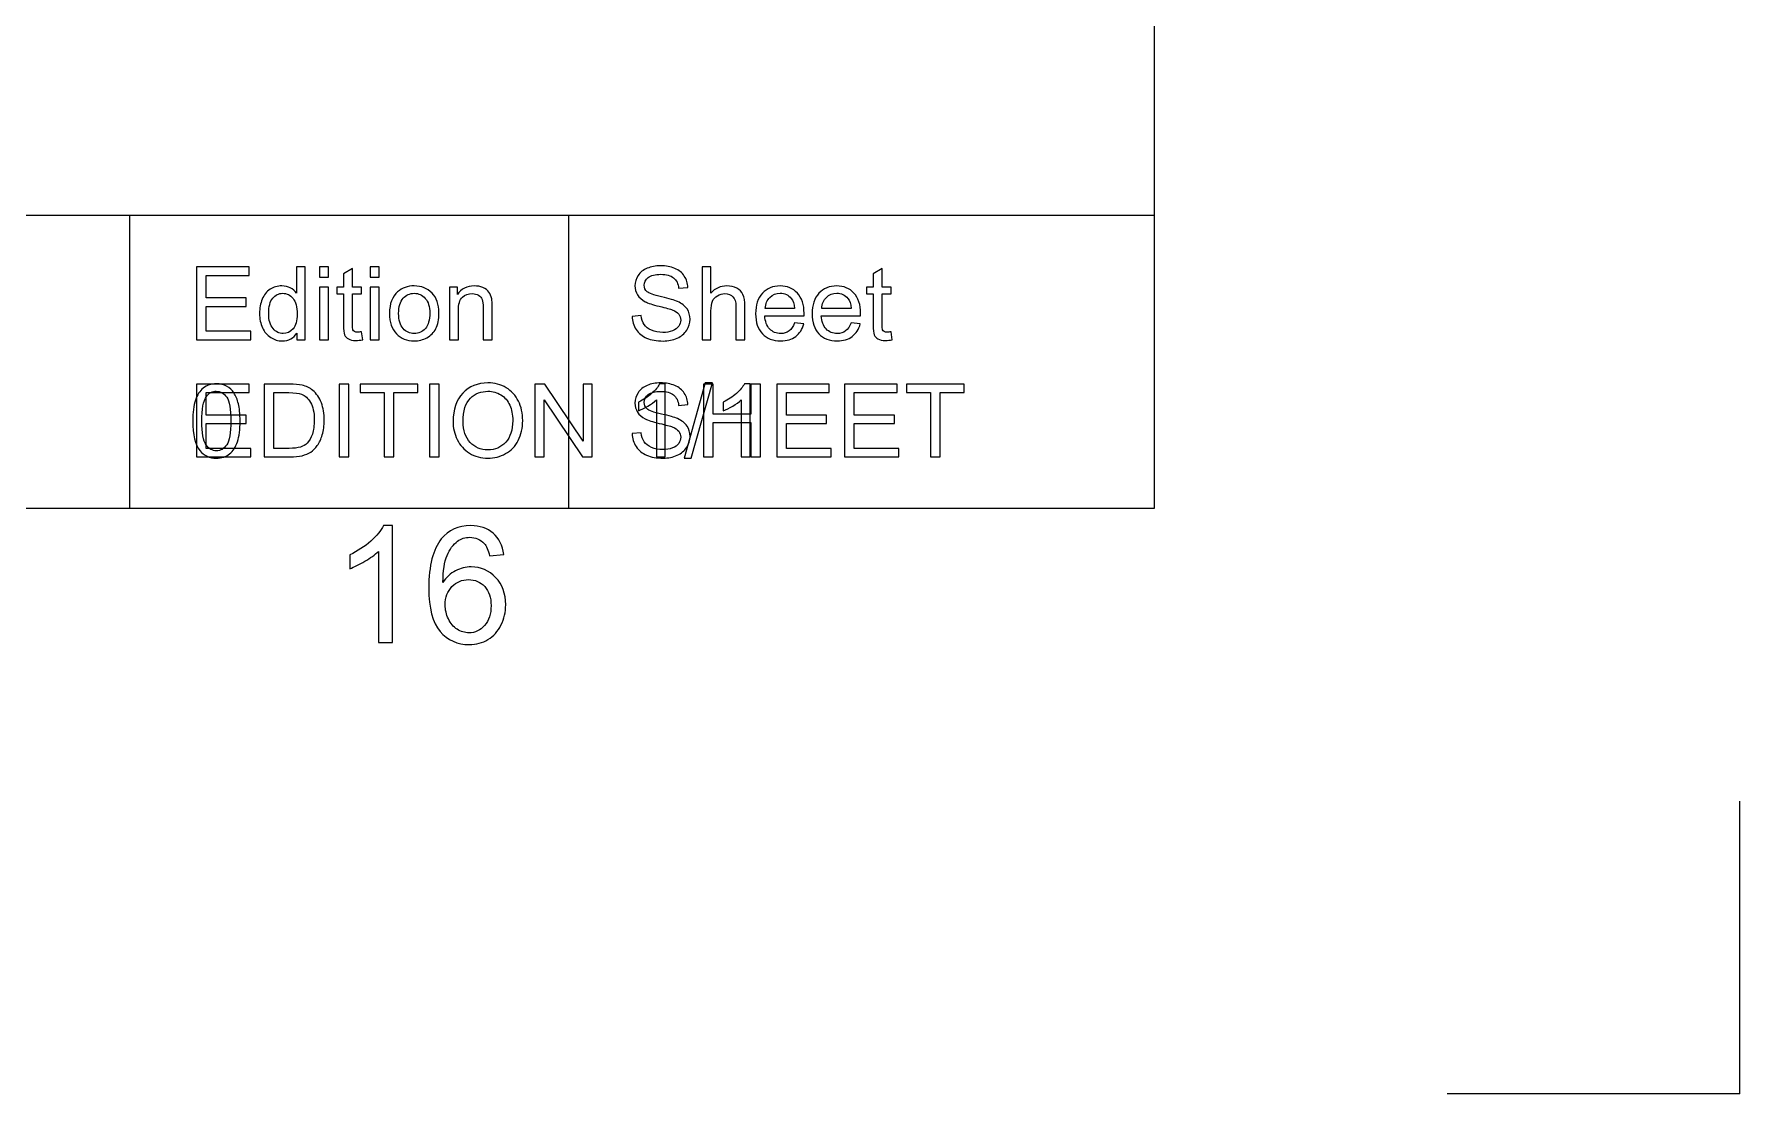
# Model space of a CAD drawing. Header units: centimetres. Extents: x -52 to 52, y -48 to 48.
# Drawn here: x 26.13 to 31.96, y -48.21 to -44.59 of the extents above; entities that cross this region are included whole.
import ezdxf

# ---------------------------------------------------------------- set-up
doc = ezdxf.new("R2010")
doc.units = ezdxf.units.CM
doc.header["$MEASUREMENT"] = 0
doc.layers.add('Title Block', color=7, linetype='Continuous')

msp = doc.modelspace()

# ---------------------------------------------------------------- linework, layer by layer
at = {"layer": 'Title Block', "lineweight": 9}
for points in [[(29.96203, -46.2054), (29.96203, -46.2054), (29.96203, 9.1946), (29.96203, 9.1946)], [(20.46203, -45.2054), (20.46203, -45.2054), (29.96203, -45.2054), (29.96203, -45.2054)], [(26.46203, -46.2054), (26.46203, -46.2054), (26.46203, -45.2054), (26.46203, -45.2054)], [(27.96203, -46.2054), (27.96203, -46.2054), (27.96203, -45.2054), (27.96203, -45.2054)], [(-50.03797, -46.2054), (-50.03797, -46.2054), (29.96203, -46.2054), (29.96203, -46.2054)], [(31.96203, -48.2054), (31.96203, -48.2054), (31.96203, -47.2054), (31.96203, -47.2054)], [(31.96203, -48.2054), (31.96203, -48.2054), (30.96203, -48.2054), (30.96203, -48.2054)]]:
    msp.add_open_spline(points, degree=3, dxfattribs=at)
at = {"layer": 'Title Block'}
for points, knots in [([(26.68946, -45.6304), (26.68946, -45.6304), (26.68946, -45.38179), (26.68946, -45.38179), (26.68946, -45.38179), (26.86897, -45.38179), (26.86897, -45.38179), (26.86897, -45.38179), (26.86897, -45.41096), (26.86897, -45.41096), (26.86897, -45.41096), (26.72245, -45.41096), (26.72245, -45.41096), (26.72245, -45.41096), (26.72245, -45.48735), (26.72245, -45.48735), (26.72245, -45.48735), (26.8596, -45.48735), (26.8596, -45.48735), (26.8596, -45.48735), (26.8596, -45.51651), (26.8596, -45.51651), (26.8596, -45.51651), (26.72245, -45.51651), (26.72245, -45.51651), (26.72245, -45.51651), (26.72245, -45.60123), (26.72245, -45.60123), (26.72245, -45.60123), (26.87488, -45.60123), (26.87488, -45.60123), (26.87488, -45.60123), (26.87488, -45.6304), (26.87488, -45.6304), (26.87488, -45.6304), (26.68946, -45.6304), (26.68946, -45.6304)], [0, 0, 0, 0, 0.0833333, 0.0833333, 0.0833333, 0.1666667, 0.1666667, 0.1666667, 0.25, 0.25, 0.25, 0.3333333, 0.3333333, 0.3333333, 0.4166667, 0.4166667, 0.4166667, 0.5, 0.5, 0.5, 0.5833333, 0.5833333, 0.5833333, 0.6666667, 0.6666667, 0.6666667, 0.75, 0.75, 0.75, 0.8333333, 0.8333333, 0.8333333, 0.9166667, 0.9166667, 0.9166667, 1, 1, 1, 1]), ([(27.03287, -45.6304), (27.03287, -45.6304), (27.03287, -45.60754), (27.03287, -45.60754), (27.02146, -45.62531), (27.00468, -45.63422), (26.98252, -45.63422), (26.96817, -45.63422), (26.95497, -45.63028), (26.94299, -45.62236), (26.93096, -45.61449), (26.92164, -45.60343), (26.91498, -45.58931), (26.90839, -45.57513), (26.90509, -45.55887), (26.90509, -45.54047), (26.90509, -45.52253), (26.9081, -45.50627), (26.91406, -45.49163), (26.92008, -45.47704), (26.92905, -45.46582), (26.94103, -45.45806), (26.95295, -45.45025), (26.96637, -45.44637), (26.98113, -45.44637), (26.99201, -45.44637), (27.00167, -45.44869), (27.01012, -45.45326), (27.01857, -45.45783), (27.02546, -45.46385), (27.03078, -45.4712), (27.03078, -45.4712), (27.03078, -45.38179), (27.03078, -45.38179), (27.03078, -45.38179), (27.06134, -45.38179), (27.06134, -45.38179), (27.06134, -45.38179), (27.06134, -45.6304), (27.06134, -45.6304), (27.06134, -45.6304), (27.03287, -45.6304), (27.03287, -45.6304)], [0, 0, 0, 0, 0.0714286, 0.0714286, 0.0714286, 0.1428571, 0.1428571, 0.1428571, 0.2142857, 0.2142857, 0.2142857, 0.2857143, 0.2857143, 0.2857143, 0.3571429, 0.3571429, 0.3571429, 0.4285714, 0.4285714, 0.4285714, 0.5, 0.5, 0.5, 0.5714286, 0.5714286, 0.5714286, 0.6428571, 0.6428571, 0.6428571, 0.7142857, 0.7142857, 0.7142857, 0.7857143, 0.7857143, 0.7857143, 0.8571429, 0.8571429, 0.8571429, 0.9285714, 0.9285714, 0.9285714, 1, 1, 1, 1]), ([(27.10966, -45.41651), (27.10966, -45.41651), (27.10966, -45.38179), (27.10966, -45.38179), (27.10966, -45.38179), (27.14021, -45.38179), (27.14021, -45.38179), (27.14021, -45.38179), (27.14021, -45.41651), (27.14021, -45.41651), (27.14021, -45.41651), (27.10966, -45.41651), (27.10966, -45.41651)], [0, 0, 0, 0, 0.25, 0.25, 0.25, 0.5, 0.5, 0.5, 0.75, 0.75, 0.75, 1, 1, 1, 1]), ([(27.25312, -45.60314), (27.25312, -45.60314), (27.25728, -45.63011), (27.25728, -45.63011), (27.24872, -45.6319), (27.24102, -45.63283), (27.23431, -45.63283), (27.22325, -45.63283), (27.21469, -45.63109), (27.20856, -45.62756), (27.20248, -45.62403), (27.1982, -45.61946), (27.19571, -45.61373), (27.19322, -45.608), (27.192, -45.59597), (27.192, -45.57762), (27.192, -45.57762), (27.192, -45.4738), (27.192, -45.4738), (27.192, -45.4738), (27.16944, -45.4738), (27.16944, -45.4738), (27.16944, -45.4738), (27.16944, -45.45019), (27.16944, -45.45019), (27.16944, -45.45019), (27.192, -45.45019), (27.192, -45.45019), (27.192, -45.45019), (27.192, -45.40563), (27.192, -45.40563), (27.192, -45.40563), (27.22256, -45.38729), (27.22256, -45.38729), (27.22256, -45.38729), (27.22256, -45.45019), (27.22256, -45.45019), (27.22256, -45.45019), (27.25312, -45.45019), (27.25312, -45.45019), (27.25312, -45.45019), (27.25312, -45.4738), (27.25312, -45.4738), (27.25312, -45.4738), (27.22256, -45.4738), (27.22256, -45.4738), (27.22256, -45.4738), (27.22256, -45.57936), (27.22256, -45.57936), (27.22256, -45.5881), (27.22308, -45.59371), (27.22418, -45.5962), (27.22522, -45.59869), (27.22696, -45.60065), (27.22939, -45.60216), (27.23182, -45.60361), (27.23529, -45.60436), (27.23981, -45.60436), (27.24316, -45.60436), (27.24762, -45.60395), (27.25312, -45.60314)], [0, 0, 0, 0, 0.05, 0.05, 0.05, 0.1, 0.1, 0.1, 0.15, 0.15, 0.15, 0.2, 0.2, 0.2, 0.25, 0.25, 0.25, 0.3, 0.3, 0.3, 0.35, 0.35, 0.35, 0.4, 0.4, 0.4, 0.45, 0.45, 0.45, 0.5, 0.5, 0.5, 0.55, 0.55, 0.55, 0.6, 0.6, 0.6, 0.65, 0.65, 0.65, 0.7, 0.7, 0.7, 0.75, 0.75, 0.75, 0.8, 0.8, 0.8, 0.85, 0.85, 0.85, 0.9, 0.9, 0.9, 0.95, 0.95, 0.95, 1, 1, 1, 1]), ([(27.28327, -45.41651), (27.28327, -45.41651), (27.28327, -45.38179), (27.28327, -45.38179), (27.28327, -45.38179), (27.31382, -45.38179), (27.31382, -45.38179), (27.31382, -45.38179), (27.31382, -45.41651), (27.31382, -45.41651), (27.31382, -45.41651), (27.28327, -45.41651), (27.28327, -45.41651)], [0, 0, 0, 0, 0.25, 0.25, 0.25, 0.5, 0.5, 0.5, 0.75, 0.75, 0.75, 1, 1, 1, 1]), ([(28.178, -45.55054), (28.178, -45.55054), (28.2089, -45.54776), (28.2089, -45.54776), (28.21035, -45.56026), (28.21377, -45.5705), (28.21915, -45.57855), (28.22453, -45.58653), (28.23286, -45.59302), (28.24415, -45.59799), (28.25543, -45.60291), (28.26816, -45.6054), (28.28228, -45.6054), (28.29484, -45.6054), (28.30589, -45.60355), (28.3155, -45.59979), (28.32511, -45.59603), (28.33223, -45.59087), (28.33691, -45.58434), (28.3416, -45.5778), (28.34397, -45.57068), (28.34397, -45.56304), (28.34397, -45.55528), (28.34172, -45.54851), (28.3372, -45.54267), (28.33269, -45.53688), (28.32522, -45.53202), (28.31481, -45.52803), (28.30815, -45.52548), (28.29339, -45.52143), (28.27054, -45.51593), (28.24768, -45.51044), (28.23171, -45.50529), (28.22256, -45.50042), (28.2107, -45.49417), (28.2019, -45.48642), (28.19612, -45.47722), (28.19027, -45.46802), (28.18738, -45.45766), (28.18738, -45.44626), (28.18738, -45.43364), (28.19096, -45.42189), (28.19808, -45.41101), (28.2052, -45.40008), (28.21556, -45.3918), (28.22927, -45.38613), (28.24293, -45.38046), (28.25815, -45.37762), (28.27488, -45.37762), (28.29328, -45.37762), (28.30954, -45.38058), (28.3236, -45.38654), (28.33767, -45.39244), (28.34849, -45.40118), (28.35607, -45.41275), (28.36365, -45.42427), (28.3677, -45.43735), (28.36828, -45.45193), (28.36828, -45.45193), (28.33668, -45.45436), (28.33668, -45.45436), (28.335, -45.43868), (28.32927, -45.42681), (28.31949, -45.41883), (28.30971, -45.41078), (28.29525, -45.40679), (28.27615, -45.40679), (28.25624, -45.40679), (28.24172, -45.41044), (28.23263, -45.41773), (28.22355, -45.42502), (28.21897, -45.43382), (28.21897, -45.44412), (28.21897, -45.45303), (28.22221, -45.46038), (28.22864, -45.46616), (28.235, -45.47189), (28.2515, -45.47785), (28.27823, -45.48387), (28.30497, -45.48995), (28.32331, -45.49522), (28.33327, -45.49973), (28.34768, -45.50638), (28.35838, -45.51478), (28.36527, -45.52502), (28.37216, -45.5352), (28.37557, -45.54695), (28.37557, -45.56026), (28.37557, -45.57351), (28.37181, -45.5859), (28.36423, -45.59759), (28.35665, -45.60928), (28.34583, -45.61836), (28.33165, -45.62484), (28.31747, -45.63133), (28.30155, -45.63457), (28.28379, -45.63457), (28.26133, -45.63457), (28.24253, -45.63127), (28.22737, -45.62473), (28.21215, -45.61819), (28.20028, -45.60835), (28.19166, -45.59516), (28.18298, -45.58202), (28.17847, -45.56715), (28.178, -45.55054)], [0, 0, 0, 0, 0.0285714, 0.0285714, 0.0285714, 0.0571429, 0.0571429, 0.0571429, 0.0857143, 0.0857143, 0.0857143, 0.1142857, 0.1142857, 0.1142857, 0.1428571, 0.1428571, 0.1428571, 0.1714286, 0.1714286, 0.1714286, 0.2, 0.2, 0.2, 0.2285714, 0.2285714, 0.2285714, 0.2571429, 0.2571429, 0.2571429, 0.2857143, 0.2857143, 0.2857143, 0.3142857, 0.3142857, 0.3142857, 0.3428571, 0.3428571, 0.3428571, 0.3714286, 0.3714286, 0.3714286, 0.4, 0.4, 0.4, 0.4285714, 0.4285714, 0.4285714, 0.4571429, 0.4571429, 0.4571429, 0.4857143, 0.4857143, 0.4857143, 0.5142857, 0.5142857, 0.5142857, 0.5428571, 0.5428571, 0.5428571, 0.5714286, 0.5714286, 0.5714286, 0.6, 0.6, 0.6, 0.6285714, 0.6285714, 0.6285714, 0.6571429, 0.6571429, 0.6571429, 0.6857143, 0.6857143, 0.6857143, 0.7142857, 0.7142857, 0.7142857, 0.7428571, 0.7428571, 0.7428571, 0.7714286, 0.7714286, 0.7714286, 0.8, 0.8, 0.8, 0.8285714, 0.8285714, 0.8285714, 0.8571429, 0.8571429, 0.8571429, 0.8857143, 0.8857143, 0.8857143, 0.9142857, 0.9142857, 0.9142857, 0.9428571, 0.9428571, 0.9428571, 0.9714286, 0.9714286, 0.9714286, 1, 1, 1, 1]), ([(28.41655, -45.6304), (28.41655, -45.6304), (28.41655, -45.38179), (28.41655, -45.38179), (28.41655, -45.38179), (28.4471, -45.38179), (28.4471, -45.38179), (28.4471, -45.38179), (28.4471, -45.47126), (28.4471, -45.47126), (28.46128, -45.45465), (28.47916, -45.44637), (28.50081, -45.44637), (28.51406, -45.44637), (28.52557, -45.44898), (28.53541, -45.45424), (28.54519, -45.45951), (28.55219, -45.46674), (28.55642, -45.476), (28.56064, -45.48526), (28.56273, -45.49875), (28.56273, -45.51634), (28.56273, -45.51634), (28.56273, -45.6304), (28.56273, -45.6304), (28.56273, -45.6304), (28.53217, -45.6304), (28.53217, -45.6304), (28.53217, -45.6304), (28.53217, -45.51645), (28.53217, -45.51645), (28.53217, -45.50123), (28.52887, -45.49012), (28.52233, -45.48318), (28.51574, -45.47623), (28.50648, -45.47276), (28.49444, -45.47276), (28.48547, -45.47276), (28.47702, -45.47508), (28.46909, -45.47976), (28.46116, -45.48445), (28.45555, -45.49082), (28.45214, -45.49886), (28.44878, -45.50685), (28.4471, -45.5179), (28.4471, -45.53202), (28.4471, -45.53202), (28.4471, -45.6304), (28.4471, -45.6304), (28.4471, -45.6304), (28.41655, -45.6304), (28.41655, -45.6304)], [0, 0, 0, 0, 0.0588235, 0.0588235, 0.0588235, 0.1176471, 0.1176471, 0.1176471, 0.1764706, 0.1764706, 0.1764706, 0.2352941, 0.2352941, 0.2352941, 0.2941176, 0.2941176, 0.2941176, 0.3529412, 0.3529412, 0.3529412, 0.4117647, 0.4117647, 0.4117647, 0.4705882, 0.4705882, 0.4705882, 0.5294118, 0.5294118, 0.5294118, 0.5882353, 0.5882353, 0.5882353, 0.6470588, 0.6470588, 0.6470588, 0.7058824, 0.7058824, 0.7058824, 0.7647059, 0.7647059, 0.7647059, 0.8235294, 0.8235294, 0.8235294, 0.8823529, 0.8823529, 0.8823529, 0.9411765, 0.9411765, 0.9411765, 1, 1, 1, 1]), ([(29.0622, -45.60314), (29.0622, -45.60314), (29.06636, -45.63011), (29.06636, -45.63011), (29.0578, -45.6319), (29.0501, -45.63283), (29.04339, -45.63283), (29.03233, -45.63283), (29.02377, -45.63109), (29.01764, -45.62756), (29.01156, -45.62403), (29.00728, -45.61946), (29.00479, -45.61373), (29.0023, -45.608), (29.00108, -45.59597), (29.00108, -45.57762), (29.00108, -45.57762), (29.00108, -45.4738), (29.00108, -45.4738), (29.00108, -45.4738), (28.97852, -45.4738), (28.97852, -45.4738), (28.97852, -45.4738), (28.97852, -45.45019), (28.97852, -45.45019), (28.97852, -45.45019), (29.00108, -45.45019), (29.00108, -45.45019), (29.00108, -45.45019), (29.00108, -45.40563), (29.00108, -45.40563), (29.00108, -45.40563), (29.03164, -45.38729), (29.03164, -45.38729), (29.03164, -45.38729), (29.03164, -45.45019), (29.03164, -45.45019), (29.03164, -45.45019), (29.0622, -45.45019), (29.0622, -45.45019), (29.0622, -45.45019), (29.0622, -45.4738), (29.0622, -45.4738), (29.0622, -45.4738), (29.03164, -45.4738), (29.03164, -45.4738), (29.03164, -45.4738), (29.03164, -45.57936), (29.03164, -45.57936), (29.03164, -45.5881), (29.03216, -45.59371), (29.03326, -45.5962), (29.0343, -45.59869), (29.03604, -45.60065), (29.03847, -45.60216), (29.0409, -45.60361), (29.04437, -45.60436), (29.04889, -45.60436), (29.05224, -45.60436), (29.0567, -45.60395), (29.0622, -45.60314)], [0, 0, 0, 0, 0.05, 0.05, 0.05, 0.1, 0.1, 0.1, 0.15, 0.15, 0.15, 0.2, 0.2, 0.2, 0.25, 0.25, 0.25, 0.3, 0.3, 0.3, 0.35, 0.35, 0.35, 0.4, 0.4, 0.4, 0.45, 0.45, 0.45, 0.5, 0.5, 0.5, 0.55, 0.55, 0.55, 0.6, 0.6, 0.6, 0.65, 0.65, 0.65, 0.7, 0.7, 0.7, 0.75, 0.75, 0.75, 0.8, 0.8, 0.8, 0.85, 0.85, 0.85, 0.9, 0.9, 0.9, 0.95, 0.95, 0.95, 1, 1, 1, 1]), ([(27.10966, -45.6304), (27.10966, -45.6304), (27.10966, -45.45019), (27.10966, -45.45019), (27.10966, -45.45019), (27.14021, -45.45019), (27.14021, -45.45019), (27.14021, -45.45019), (27.14021, -45.6304), (27.14021, -45.6304), (27.14021, -45.6304), (27.10966, -45.6304), (27.10966, -45.6304)], [0, 0, 0, 0, 0.25, 0.25, 0.25, 0.5, 0.5, 0.5, 0.75, 0.75, 0.75, 1, 1, 1, 1]), ([(27.28327, -45.6304), (27.28327, -45.6304), (27.28327, -45.45019), (27.28327, -45.45019), (27.28327, -45.45019), (27.31382, -45.45019), (27.31382, -45.45019), (27.31382, -45.45019), (27.31382, -45.6304), (27.31382, -45.6304), (27.31382, -45.6304), (27.28327, -45.6304), (27.28327, -45.6304)], [0, 0, 0, 0, 0.25, 0.25, 0.25, 0.5, 0.5, 0.5, 0.75, 0.75, 0.75, 1, 1, 1, 1]), ([(27.34895, -45.5403), (27.34895, -45.50702), (27.35821, -45.48237), (27.37678, -45.46634), (27.39224, -45.45303), (27.41116, -45.44637), (27.43344, -45.44637), (27.45815, -45.44637), (27.4784, -45.45448), (27.49414, -45.47068), (27.50983, -45.48682), (27.5177, -45.50922), (27.5177, -45.53775), (27.5177, -45.5609), (27.51422, -45.57907), (27.50728, -45.59232), (27.50034, -45.60557), (27.49021, -45.61587), (27.4769, -45.62322), (27.46365, -45.63057), (27.44912, -45.63422), (27.43344, -45.63422), (27.40821, -45.63422), (27.38784, -45.62618), (27.37227, -45.61003), (27.3567, -45.59388), (27.34895, -45.57062), (27.34895, -45.5403)], [0, 0, 0, 0, 0.1111111, 0.1111111, 0.1111111, 0.2222222, 0.2222222, 0.2222222, 0.3333333, 0.3333333, 0.3333333, 0.4444444, 0.4444444, 0.4444444, 0.5555556, 0.5555556, 0.5555556, 0.6666667, 0.6666667, 0.6666667, 0.7777778, 0.7777778, 0.7777778, 0.8888889, 0.8888889, 0.8888889, 1, 1, 1, 1]), ([(27.55352, -45.6304), (27.55352, -45.6304), (27.55352, -45.45019), (27.55352, -45.45019), (27.55352, -45.45019), (27.58095, -45.45019), (27.58095, -45.45019), (27.58095, -45.45019), (27.58095, -45.47577), (27.58095, -45.47577), (27.59414, -45.45615), (27.61324, -45.44637), (27.63818, -45.44637), (27.64906, -45.44637), (27.65901, -45.44834), (27.6681, -45.45222), (27.67718, -45.4561), (27.68401, -45.46125), (27.68853, -45.46755), (27.69304, -45.47386), (27.69622, -45.48138), (27.69802, -45.49007), (27.69912, -45.49574), (27.6997, -45.50563), (27.6997, -45.51975), (27.6997, -45.51975), (27.6997, -45.6304), (27.6997, -45.6304), (27.6997, -45.6304), (27.66914, -45.6304), (27.66914, -45.6304), (27.66914, -45.6304), (27.66914, -45.52091), (27.66914, -45.52091), (27.66914, -45.50847), (27.66798, -45.49915), (27.66561, -45.49302), (27.66324, -45.48688), (27.65901, -45.48196), (27.653, -45.47826), (27.64698, -45.47461), (27.63986, -45.47276), (27.63176, -45.47276), (27.61879, -45.47276), (27.60762, -45.47687), (27.59819, -45.48515), (27.58876, -45.49336), (27.58407, -45.50905), (27.58407, -45.53208), (27.58407, -45.53208), (27.58407, -45.6304), (27.58407, -45.6304), (27.58407, -45.6304), (27.55352, -45.6304), (27.55352, -45.6304)], [0, 0, 0, 0, 0.0555556, 0.0555556, 0.0555556, 0.1111111, 0.1111111, 0.1111111, 0.1666667, 0.1666667, 0.1666667, 0.2222222, 0.2222222, 0.2222222, 0.2777778, 0.2777778, 0.2777778, 0.3333333, 0.3333333, 0.3333333, 0.3888889, 0.3888889, 0.3888889, 0.4444444, 0.4444444, 0.4444444, 0.5, 0.5, 0.5, 0.5555556, 0.5555556, 0.5555556, 0.6111111, 0.6111111, 0.6111111, 0.6666667, 0.6666667, 0.6666667, 0.7222222, 0.7222222, 0.7222222, 0.7777778, 0.7777778, 0.7777778, 0.8333333, 0.8333333, 0.8333333, 0.8888889, 0.8888889, 0.8888889, 0.9444444, 0.9444444, 0.9444444, 1, 1, 1, 1]), ([(28.73257, -45.57207), (28.73257, -45.57207), (28.76417, -45.57623), (28.76417, -45.57623), (28.75925, -45.59458), (28.75005, -45.60887), (28.73662, -45.619), (28.7232, -45.62913), (28.70607, -45.63422), (28.68518, -45.63422), (28.6589, -45.63422), (28.63807, -45.62612), (28.62268, -45.60991), (28.60728, -45.59377), (28.59959, -45.57103), (28.59959, -45.5418), (28.59959, -45.51159), (28.60734, -45.4881), (28.62291, -45.47143), (28.63848, -45.45471), (28.65867, -45.44637), (28.6835, -45.44637), (28.70751, -45.44637), (28.72713, -45.45453), (28.74235, -45.47091), (28.75757, -45.48729), (28.76521, -45.51032), (28.76521, -45.54001), (28.76521, -45.5418), (28.76515, -45.54452), (28.76504, -45.54811), (28.76504, -45.54811), (28.63084, -45.54811), (28.63084, -45.54811), (28.63199, -45.56784), (28.63755, -45.583), (28.64762, -45.59348), (28.65763, -45.60395), (28.67019, -45.60922), (28.68518, -45.60922), (28.69635, -45.60922), (28.70589, -45.60627), (28.71376, -45.60037), (28.72169, -45.59446), (28.72794, -45.58503), (28.73257, -45.57207)], [0, 0, 0, 0, 0.0666667, 0.0666667, 0.0666667, 0.1333333, 0.1333333, 0.1333333, 0.2, 0.2, 0.2, 0.2666667, 0.2666667, 0.2666667, 0.3333333, 0.3333333, 0.3333333, 0.4, 0.4, 0.4, 0.4666667, 0.4666667, 0.4666667, 0.5333333, 0.5333333, 0.5333333, 0.6, 0.6, 0.6, 0.6666667, 0.6666667, 0.6666667, 0.7333333, 0.7333333, 0.7333333, 0.8, 0.8, 0.8, 0.8666667, 0.8666667, 0.8666667, 0.9333333, 0.9333333, 0.9333333, 1, 1, 1, 1]), ([(28.92568, -45.57207), (28.92568, -45.57207), (28.95728, -45.57623), (28.95728, -45.57623), (28.95236, -45.59458), (28.94316, -45.60887), (28.92973, -45.619), (28.91631, -45.62913), (28.89918, -45.63422), (28.87829, -45.63422), (28.85201, -45.63422), (28.83118, -45.62612), (28.81579, -45.60991), (28.80039, -45.59377), (28.7927, -45.57103), (28.7927, -45.5418), (28.7927, -45.51159), (28.80045, -45.4881), (28.81602, -45.47143), (28.83159, -45.45471), (28.85178, -45.44637), (28.87661, -45.44637), (28.90062, -45.44637), (28.92024, -45.45453), (28.93546, -45.47091), (28.95068, -45.48729), (28.95832, -45.51032), (28.95832, -45.54001), (28.95832, -45.5418), (28.95826, -45.54452), (28.95815, -45.54811), (28.95815, -45.54811), (28.82395, -45.54811), (28.82395, -45.54811), (28.8251, -45.56784), (28.83066, -45.583), (28.84073, -45.59348), (28.85074, -45.60395), (28.8633, -45.60922), (28.87829, -45.60922), (28.88946, -45.60922), (28.899, -45.60627), (28.90687, -45.60037), (28.9148, -45.59446), (28.92105, -45.58503), (28.92568, -45.57207)], [0, 0, 0, 0, 0.0666667, 0.0666667, 0.0666667, 0.1333333, 0.1333333, 0.1333333, 0.2, 0.2, 0.2, 0.2666667, 0.2666667, 0.2666667, 0.3333333, 0.3333333, 0.3333333, 0.4, 0.4, 0.4, 0.4666667, 0.4666667, 0.4666667, 0.5333333, 0.5333333, 0.5333333, 0.6, 0.6, 0.6, 0.6666667, 0.6666667, 0.6666667, 0.7333333, 0.7333333, 0.7333333, 0.8, 0.8, 0.8, 0.8666667, 0.8666667, 0.8666667, 0.9333333, 0.9333333, 0.9333333, 1, 1, 1, 1]), ([(26.93634, -45.54053), (26.93634, -45.56356), (26.9412, -45.58075), (26.95098, -45.59215), (26.9607, -45.60355), (26.97222, -45.60922), (26.98547, -45.60922), (26.99884, -45.60922), (27.01018, -45.60378), (27.01956, -45.5929), (27.02887, -45.58202), (27.03356, -45.56541), (27.03356, -45.54307), (27.03356, -45.51854), (27.02881, -45.50048), (27.01927, -45.48897), (27.00978, -45.47745), (26.99803, -45.47172), (26.98408, -45.47172), (26.97048, -45.47172), (26.95914, -45.47722), (26.95, -45.48827), (26.94091, -45.49932), (26.93634, -45.51674), (26.93634, -45.54053)], [0, 0, 0, 0, 0.125, 0.125, 0.125, 0.25, 0.25, 0.25, 0.375, 0.375, 0.375, 0.5, 0.5, 0.5, 0.625, 0.625, 0.625, 0.75, 0.75, 0.75, 0.875, 0.875, 0.875, 1, 1, 1, 1]), ([(27.3802, -45.54035), (27.3802, -45.56339), (27.38523, -45.58063), (27.3953, -45.59203), (27.40543, -45.60349), (27.4181, -45.60922), (27.43344, -45.60922), (27.4486, -45.60922), (27.46122, -45.60349), (27.47134, -45.59197), (27.48141, -45.58046), (27.48645, -45.56292), (27.48645, -45.53937), (27.48645, -45.51715), (27.48135, -45.50031), (27.47123, -45.48891), (27.4611, -45.47745), (27.44848, -45.47172), (27.43344, -45.47172), (27.4181, -45.47172), (27.40543, -45.47739), (27.3953, -45.48879), (27.38523, -45.50019), (27.3802, -45.51738), (27.3802, -45.54035)], [0, 0, 0, 0, 0.125, 0.125, 0.125, 0.25, 0.25, 0.25, 0.375, 0.375, 0.375, 0.5, 0.5, 0.5, 0.625, 0.625, 0.625, 0.75, 0.75, 0.75, 0.875, 0.875, 0.875, 1, 1, 1, 1]), ([(28.63257, -45.52311), (28.63257, -45.52311), (28.73292, -45.52311), (28.73292, -45.52311), (28.73159, -45.50795), (28.72771, -45.4966), (28.7214, -45.48902), (28.71174, -45.47728), (28.69912, -45.47137), (28.68367, -45.47137), (28.66967, -45.47137), (28.65792, -45.47606), (28.64837, -45.48544), (28.63888, -45.49481), (28.63361, -45.50737), (28.63257, -45.52311)], [0, 0, 0, 0, 0.2, 0.2, 0.2, 0.4, 0.4, 0.4, 0.6, 0.6, 0.6, 0.8, 0.8, 0.8, 1, 1, 1, 1]), ([(28.82568, -45.52311), (28.82568, -45.52311), (28.92603, -45.52311), (28.92603, -45.52311), (28.9247, -45.50795), (28.92082, -45.4966), (28.91451, -45.48902), (28.90485, -45.47728), (28.89223, -45.47137), (28.87678, -45.47137), (28.86278, -45.47137), (28.85103, -45.47606), (28.84148, -45.48544), (28.83199, -45.49481), (28.82672, -45.50737), (28.82568, -45.52311)], [0, 0, 0, 0, 0.2, 0.2, 0.2, 0.4, 0.4, 0.4, 0.6, 0.6, 0.6, 0.8, 0.8, 0.8, 1, 1, 1, 1]), ([(26.67661, -45.90772), (26.67661, -45.87838), (26.67962, -45.85465), (26.68564, -45.83671), (26.69172, -45.81871), (26.70069, -45.80488), (26.71261, -45.79522), (26.72447, -45.78555), (26.73946, -45.78075), (26.75752, -45.78075), (26.77083, -45.78075), (26.78252, -45.78341), (26.79264, -45.78879), (26.80271, -45.79417), (26.81105, -45.80193), (26.81753, -45.81206), (26.82401, -45.82213), (26.8291, -45.83445), (26.8328, -45.84898), (26.83657, -45.8635), (26.83842, -45.88312), (26.83842, -45.90772), (26.83842, -45.93688), (26.83541, -45.96049), (26.82945, -45.97843), (26.82349, -45.99643), (26.81452, -46.01026), (26.8026, -46.01998), (26.79073, -46.02971), (26.77569, -46.03457), (26.75752, -46.03457), (26.73362, -46.03457), (26.71481, -46.02606), (26.70115, -46.00899), (26.68477, -45.98815), (26.67661, -45.95442), (26.67661, -45.90772)], [0, 0, 0, 0, 0.0833333, 0.0833333, 0.0833333, 0.1666667, 0.1666667, 0.1666667, 0.25, 0.25, 0.25, 0.3333333, 0.3333333, 0.3333333, 0.4166667, 0.4166667, 0.4166667, 0.5, 0.5, 0.5, 0.5833333, 0.5833333, 0.5833333, 0.6666667, 0.6666667, 0.6666667, 0.75, 0.75, 0.75, 0.8333333, 0.8333333, 0.8333333, 0.9166667, 0.9166667, 0.9166667, 1, 1, 1, 1]), ([(26.68946, -46.0304), (26.68946, -46.0304), (26.68946, -45.78179), (26.68946, -45.78179), (26.68946, -45.78179), (26.86897, -45.78179), (26.86897, -45.78179), (26.86897, -45.78179), (26.86897, -45.81096), (26.86897, -45.81096), (26.86897, -45.81096), (26.72245, -45.81096), (26.72245, -45.81096), (26.72245, -45.81096), (26.72245, -45.88735), (26.72245, -45.88735), (26.72245, -45.88735), (26.8596, -45.88735), (26.8596, -45.88735), (26.8596, -45.88735), (26.8596, -45.91651), (26.8596, -45.91651), (26.8596, -45.91651), (26.72245, -45.91651), (26.72245, -45.91651), (26.72245, -45.91651), (26.72245, -46.00123), (26.72245, -46.00123), (26.72245, -46.00123), (26.87488, -46.00123), (26.87488, -46.00123), (26.87488, -46.00123), (26.87488, -46.0304), (26.87488, -46.0304), (26.87488, -46.0304), (26.68946, -46.0304), (26.68946, -46.0304)], [0, 0, 0, 0, 0.0833333, 0.0833333, 0.0833333, 0.1666667, 0.1666667, 0.1666667, 0.25, 0.25, 0.25, 0.3333333, 0.3333333, 0.3333333, 0.4166667, 0.4166667, 0.4166667, 0.5, 0.5, 0.5, 0.5833333, 0.5833333, 0.5833333, 0.6666667, 0.6666667, 0.6666667, 0.75, 0.75, 0.75, 0.8333333, 0.8333333, 0.8333333, 0.9166667, 0.9166667, 0.9166667, 1, 1, 1, 1]), ([(26.92037, -46.0304), (26.92037, -46.0304), (26.92037, -45.78179), (26.92037, -45.78179), (26.92037, -45.78179), (27.00601, -45.78179), (27.00601, -45.78179), (27.02534, -45.78179), (27.0401, -45.78295), (27.05028, -45.78532), (27.06452, -45.78862), (27.07667, -45.79458), (27.08674, -45.80314), (27.09988, -45.81426), (27.10966, -45.82838), (27.11614, -45.84562), (27.12268, -45.86287), (27.12592, -45.8826), (27.12592, -45.90476), (27.12592, -45.92363), (27.12372, -45.94035), (27.11932, -45.95494), (27.11492, -45.96952), (27.10925, -45.98162), (27.10237, -45.99116), (27.09542, -46.00071), (27.0879, -46.00824), (27.07968, -46.01368), (27.07152, -46.01917), (27.06163, -46.02334), (27.05005, -46.02618), (27.03842, -46.02901), (27.02511, -46.0304), (27.01006, -46.0304), (27.01006, -46.0304), (26.92037, -46.0304), (26.92037, -46.0304)], [0, 0, 0, 0, 0.0833333, 0.0833333, 0.0833333, 0.1666667, 0.1666667, 0.1666667, 0.25, 0.25, 0.25, 0.3333333, 0.3333333, 0.3333333, 0.4166667, 0.4166667, 0.4166667, 0.5, 0.5, 0.5, 0.5833333, 0.5833333, 0.5833333, 0.6666667, 0.6666667, 0.6666667, 0.75, 0.75, 0.75, 0.8333333, 0.8333333, 0.8333333, 0.9166667, 0.9166667, 0.9166667, 1, 1, 1, 1]), ([(27.17667, -46.0304), (27.17667, -46.0304), (27.17667, -45.78179), (27.17667, -45.78179), (27.17667, -45.78179), (27.20966, -45.78179), (27.20966, -45.78179), (27.20966, -45.78179), (27.20966, -46.0304), (27.20966, -46.0304), (27.20966, -46.0304), (27.17667, -46.0304), (27.17667, -46.0304)], [0, 0, 0, 0, 0.25, 0.25, 0.25, 0.5, 0.5, 0.5, 0.75, 0.75, 0.75, 1, 1, 1, 1]), ([(27.33078, -46.0304), (27.33078, -46.0304), (27.33078, -45.81096), (27.33078, -45.81096), (27.33078, -45.81096), (27.24884, -45.81096), (27.24884, -45.81096), (27.24884, -45.81096), (27.24884, -45.78179), (27.24884, -45.78179), (27.24884, -45.78179), (27.44571, -45.78179), (27.44571, -45.78179), (27.44571, -45.78179), (27.44571, -45.81096), (27.44571, -45.81096), (27.44571, -45.81096), (27.36377, -45.81096), (27.36377, -45.81096), (27.36377, -45.81096), (27.36377, -46.0304), (27.36377, -46.0304), (27.36377, -46.0304), (27.33078, -46.0304), (27.33078, -46.0304)], [0, 0, 0, 0, 0.125, 0.125, 0.125, 0.25, 0.25, 0.25, 0.375, 0.375, 0.375, 0.5, 0.5, 0.5, 0.625, 0.625, 0.625, 0.75, 0.75, 0.75, 0.875, 0.875, 0.875, 1, 1, 1, 1]), ([(27.48523, -46.0304), (27.48523, -46.0304), (27.48523, -45.78179), (27.48523, -45.78179), (27.48523, -45.78179), (27.51822, -45.78179), (27.51822, -45.78179), (27.51822, -45.78179), (27.51822, -46.0304), (27.51822, -46.0304), (27.51822, -46.0304), (27.48523, -46.0304), (27.48523, -46.0304)], [0, 0, 0, 0, 0.25, 0.25, 0.25, 0.5, 0.5, 0.5, 0.75, 0.75, 0.75, 1, 1, 1, 1]), ([(27.56608, -45.90939), (27.56608, -45.86819), (27.57719, -45.8359), (27.59935, -45.81258), (27.62152, -45.78926), (27.6501, -45.77762), (27.68517, -45.77762), (27.70815, -45.77762), (27.72881, -45.78312), (27.74727, -45.79406), (27.76567, -45.805), (27.77973, -45.82027), (27.7894, -45.83989), (27.79906, -45.85945), (27.80392, -45.88167), (27.80392, -45.9065), (27.80392, -45.93167), (27.79883, -45.95424), (27.78864, -45.97409), (27.77846, -45.994), (27.76405, -46.00905), (27.74542, -46.01923), (27.72672, -46.02947), (27.70658, -46.03457), (27.685, -46.03457), (27.66156, -46.03457), (27.64067, -46.0289), (27.62221, -46.01761), (27.60381, -46.00633), (27.5898, -45.99093), (27.58031, -45.97137), (27.57082, -45.95187), (27.56608, -45.93121), (27.56608, -45.90939)], [0, 0, 0, 0, 0.0909091, 0.0909091, 0.0909091, 0.1818182, 0.1818182, 0.1818182, 0.2727273, 0.2727273, 0.2727273, 0.3636364, 0.3636364, 0.3636364, 0.4545455, 0.4545455, 0.4545455, 0.5454545, 0.5454545, 0.5454545, 0.6363636, 0.6363636, 0.6363636, 0.7272727, 0.7272727, 0.7272727, 0.8181818, 0.8181818, 0.8181818, 0.9090909, 0.9090909, 0.9090909, 1, 1, 1, 1]), ([(27.84588, -46.0304), (27.84588, -46.0304), (27.84588, -45.78179), (27.84588, -45.78179), (27.84588, -45.78179), (27.87967, -45.78179), (27.87967, -45.78179), (27.87967, -45.78179), (28.01011, -45.97693), (28.01011, -45.97693), (28.01011, -45.97693), (28.01011, -45.78179), (28.01011, -45.78179), (28.01011, -45.78179), (28.04171, -45.78179), (28.04171, -45.78179), (28.04171, -45.78179), (28.04171, -46.0304), (28.04171, -46.0304), (28.04171, -46.0304), (28.00791, -46.0304), (28.00791, -46.0304), (28.00791, -46.0304), (27.87748, -45.83526), (27.87748, -45.83526), (27.87748, -45.83526), (27.87748, -46.0304), (27.87748, -46.0304), (27.87748, -46.0304), (27.84588, -46.0304), (27.84588, -46.0304)], [0, 0, 0, 0, 0.1, 0.1, 0.1, 0.2, 0.2, 0.2, 0.3, 0.3, 0.3, 0.4, 0.4, 0.4, 0.5, 0.5, 0.5, 0.6, 0.6, 0.6, 0.7, 0.7, 0.7, 0.8, 0.8, 0.8, 0.9, 0.9, 0.9, 1, 1, 1, 1]), ([(28.178, -45.95054), (28.178, -45.95054), (28.2089, -45.94776), (28.2089, -45.94776), (28.21035, -45.96026), (28.21377, -45.9705), (28.21915, -45.97855), (28.22453, -45.98653), (28.23286, -45.99302), (28.24415, -45.99799), (28.25543, -46.00291), (28.26816, -46.0054), (28.28228, -46.0054), (28.29484, -46.0054), (28.30589, -46.00355), (28.3155, -45.99979), (28.32511, -45.99603), (28.33223, -45.99087), (28.33691, -45.98434), (28.3416, -45.9778), (28.34397, -45.97068), (28.34397, -45.96304), (28.34397, -45.95528), (28.34172, -45.94851), (28.3372, -45.94267), (28.33269, -45.93688), (28.32522, -45.93202), (28.31481, -45.92803), (28.30815, -45.92548), (28.29339, -45.92143), (28.27054, -45.91593), (28.24768, -45.91044), (28.23171, -45.90529), (28.22256, -45.90042), (28.2107, -45.89417), (28.2019, -45.88642), (28.19612, -45.87722), (28.19027, -45.86802), (28.18738, -45.85766), (28.18738, -45.84626), (28.18738, -45.83364), (28.19096, -45.82189), (28.19808, -45.81101), (28.2052, -45.80008), (28.21556, -45.7918), (28.22927, -45.78613), (28.24293, -45.78046), (28.25815, -45.77762), (28.27488, -45.77762), (28.29328, -45.77762), (28.30954, -45.78058), (28.3236, -45.78654), (28.33767, -45.79244), (28.34849, -45.80118), (28.35607, -45.81275), (28.36365, -45.82427), (28.3677, -45.83735), (28.36828, -45.85193), (28.36828, -45.85193), (28.33668, -45.85436), (28.33668, -45.85436), (28.335, -45.83868), (28.32927, -45.82681), (28.31949, -45.81883), (28.30971, -45.81078), (28.29525, -45.80679), (28.27615, -45.80679), (28.25624, -45.80679), (28.24172, -45.81044), (28.23263, -45.81773), (28.22355, -45.82502), (28.21897, -45.83382), (28.21897, -45.84412), (28.21897, -45.85303), (28.22221, -45.86038), (28.22864, -45.86616), (28.235, -45.87189), (28.2515, -45.87785), (28.27823, -45.88387), (28.30497, -45.88995), (28.32331, -45.89522), (28.33327, -45.89973), (28.34768, -45.90638), (28.35838, -45.91478), (28.36527, -45.92502), (28.37216, -45.9352), (28.37557, -45.94695), (28.37557, -45.96026), (28.37557, -45.97351), (28.37181, -45.9859), (28.36423, -45.99759), (28.35665, -46.00928), (28.34583, -46.01836), (28.33165, -46.02484), (28.31747, -46.03133), (28.30155, -46.03457), (28.28379, -46.03457), (28.26133, -46.03457), (28.24253, -46.03127), (28.22737, -46.02473), (28.21215, -46.01819), (28.20028, -46.00835), (28.19166, -45.99516), (28.18298, -45.98202), (28.17847, -45.96715), (28.178, -45.95054)], [0, 0, 0, 0, 0.0285714, 0.0285714, 0.0285714, 0.0571429, 0.0571429, 0.0571429, 0.0857143, 0.0857143, 0.0857143, 0.1142857, 0.1142857, 0.1142857, 0.1428571, 0.1428571, 0.1428571, 0.1714286, 0.1714286, 0.1714286, 0.2, 0.2, 0.2, 0.2285714, 0.2285714, 0.2285714, 0.2571429, 0.2571429, 0.2571429, 0.2857143, 0.2857143, 0.2857143, 0.3142857, 0.3142857, 0.3142857, 0.3428571, 0.3428571, 0.3428571, 0.3714286, 0.3714286, 0.3714286, 0.4, 0.4, 0.4, 0.4285714, 0.4285714, 0.4285714, 0.4571429, 0.4571429, 0.4571429, 0.4857143, 0.4857143, 0.4857143, 0.5142857, 0.5142857, 0.5142857, 0.5428571, 0.5428571, 0.5428571, 0.5714286, 0.5714286, 0.5714286, 0.6, 0.6, 0.6, 0.6285714, 0.6285714, 0.6285714, 0.6571429, 0.6571429, 0.6571429, 0.6857143, 0.6857143, 0.6857143, 0.7142857, 0.7142857, 0.7142857, 0.7428571, 0.7428571, 0.7428571, 0.7714286, 0.7714286, 0.7714286, 0.8, 0.8, 0.8, 0.8285714, 0.8285714, 0.8285714, 0.8571429, 0.8571429, 0.8571429, 0.8857143, 0.8857143, 0.8857143, 0.9142857, 0.9142857, 0.9142857, 0.9428571, 0.9428571, 0.9428571, 0.9714286, 0.9714286, 0.9714286, 1, 1, 1, 1]), ([(28.2912, -46.0304), (28.2912, -46.0304), (28.26064, -46.0304), (28.26064, -46.0304), (28.26064, -46.0304), (28.26064, -45.83584), (28.26064, -45.83584), (28.25329, -45.8429), (28.24363, -45.8499), (28.23171, -45.85691), (28.21978, -45.86391), (28.20902, -45.86917), (28.19953, -45.87265), (28.19953, -45.87265), (28.19953, -45.84313), (28.19953, -45.84313), (28.2166, -45.83515), (28.23153, -45.82542), (28.24432, -45.81397), (28.25711, -45.80257), (28.2662, -45.79151), (28.27152, -45.78075), (28.27152, -45.78075), (28.2912, -45.78075), (28.2912, -45.78075), (28.2912, -45.78075), (28.2912, -46.0304), (28.2912, -46.0304)], [0, 0, 0, 0, 0.1111111, 0.1111111, 0.1111111, 0.2222222, 0.2222222, 0.2222222, 0.3333333, 0.3333333, 0.3333333, 0.4444444, 0.4444444, 0.4444444, 0.5555556, 0.5555556, 0.5555556, 0.6666667, 0.6666667, 0.6666667, 0.7777778, 0.7777778, 0.7777778, 0.8888889, 0.8888889, 0.8888889, 1, 1, 1, 1]), ([(28.35514, -46.03457), (28.35514, -46.03457), (28.42736, -45.77762), (28.42736, -45.77762), (28.42736, -45.77762), (28.45196, -45.77762), (28.45196, -45.77762), (28.45196, -45.77762), (28.37973, -46.03457), (28.37973, -46.03457), (28.37973, -46.03457), (28.35514, -46.03457), (28.35514, -46.03457)], [0, 0, 0, 0, 0.25, 0.25, 0.25, 0.5, 0.5, 0.5, 0.75, 0.75, 0.75, 1, 1, 1, 1]), ([(28.42175, -46.0304), (28.42175, -46.0304), (28.42175, -45.78179), (28.42175, -45.78179), (28.42175, -45.78179), (28.45474, -45.78179), (28.45474, -45.78179), (28.45474, -45.78179), (28.45474, -45.88422), (28.45474, -45.88422), (28.45474, -45.88422), (28.58321, -45.88422), (28.58321, -45.88422), (28.58321, -45.88422), (28.58321, -45.78179), (28.58321, -45.78179), (28.58321, -45.78179), (28.6162, -45.78179), (28.6162, -45.78179), (28.6162, -45.78179), (28.6162, -46.0304), (28.6162, -46.0304), (28.6162, -46.0304), (28.58321, -46.0304), (28.58321, -46.0304), (28.58321, -46.0304), (28.58321, -45.91339), (28.58321, -45.91339), (28.58321, -45.91339), (28.45474, -45.91339), (28.45474, -45.91339), (28.45474, -45.91339), (28.45474, -46.0304), (28.45474, -46.0304), (28.45474, -46.0304), (28.42175, -46.0304), (28.42175, -46.0304)], [0, 0, 0, 0, 0.0833333, 0.0833333, 0.0833333, 0.1666667, 0.1666667, 0.1666667, 0.25, 0.25, 0.25, 0.3333333, 0.3333333, 0.3333333, 0.4166667, 0.4166667, 0.4166667, 0.5, 0.5, 0.5, 0.5833333, 0.5833333, 0.5833333, 0.6666667, 0.6666667, 0.6666667, 0.75, 0.75, 0.75, 0.8333333, 0.8333333, 0.8333333, 0.9166667, 0.9166667, 0.9166667, 1, 1, 1, 1]), ([(28.58078, -46.0304), (28.58078, -46.0304), (28.55022, -46.0304), (28.55022, -46.0304), (28.55022, -46.0304), (28.55022, -45.83584), (28.55022, -45.83584), (28.54287, -45.8429), (28.53321, -45.8499), (28.52129, -45.85691), (28.50936, -45.86391), (28.4986, -45.86917), (28.48911, -45.87265), (28.48911, -45.87265), (28.48911, -45.84313), (28.48911, -45.84313), (28.50618, -45.83515), (28.52111, -45.82542), (28.5339, -45.81397), (28.54669, -45.80257), (28.55578, -45.79151), (28.5611, -45.78075), (28.5611, -45.78075), (28.58078, -45.78075), (28.58078, -45.78075), (28.58078, -45.78075), (28.58078, -46.0304), (28.58078, -46.0304)], [0, 0, 0, 0, 0.1111111, 0.1111111, 0.1111111, 0.2222222, 0.2222222, 0.2222222, 0.3333333, 0.3333333, 0.3333333, 0.4444444, 0.4444444, 0.4444444, 0.5555556, 0.5555556, 0.5555556, 0.6666667, 0.6666667, 0.6666667, 0.7777778, 0.7777778, 0.7777778, 0.8888889, 0.8888889, 0.8888889, 1, 1, 1, 1]), ([(28.67181, -46.0304), (28.67181, -46.0304), (28.67181, -45.78179), (28.67181, -45.78179), (28.67181, -45.78179), (28.85132, -45.78179), (28.85132, -45.78179), (28.85132, -45.78179), (28.85132, -45.81096), (28.85132, -45.81096), (28.85132, -45.81096), (28.7048, -45.81096), (28.7048, -45.81096), (28.7048, -45.81096), (28.7048, -45.88735), (28.7048, -45.88735), (28.7048, -45.88735), (28.84195, -45.88735), (28.84195, -45.88735), (28.84195, -45.88735), (28.84195, -45.91651), (28.84195, -45.91651), (28.84195, -45.91651), (28.7048, -45.91651), (28.7048, -45.91651), (28.7048, -45.91651), (28.7048, -46.00123), (28.7048, -46.00123), (28.7048, -46.00123), (28.85723, -46.00123), (28.85723, -46.00123), (28.85723, -46.00123), (28.85723, -46.0304), (28.85723, -46.0304), (28.85723, -46.0304), (28.67181, -46.0304), (28.67181, -46.0304)], [0, 0, 0, 0, 0.0833333, 0.0833333, 0.0833333, 0.1666667, 0.1666667, 0.1666667, 0.25, 0.25, 0.25, 0.3333333, 0.3333333, 0.3333333, 0.4166667, 0.4166667, 0.4166667, 0.5, 0.5, 0.5, 0.5833333, 0.5833333, 0.5833333, 0.6666667, 0.6666667, 0.6666667, 0.75, 0.75, 0.75, 0.8333333, 0.8333333, 0.8333333, 0.9166667, 0.9166667, 0.9166667, 1, 1, 1, 1]), ([(28.90341, -46.0304), (28.90341, -46.0304), (28.90341, -45.78179), (28.90341, -45.78179), (28.90341, -45.78179), (29.08292, -45.78179), (29.08292, -45.78179), (29.08292, -45.78179), (29.08292, -45.81096), (29.08292, -45.81096), (29.08292, -45.81096), (28.9364, -45.81096), (28.9364, -45.81096), (28.9364, -45.81096), (28.9364, -45.88735), (28.9364, -45.88735), (28.9364, -45.88735), (29.07355, -45.88735), (29.07355, -45.88735), (29.07355, -45.88735), (29.07355, -45.91651), (29.07355, -45.91651), (29.07355, -45.91651), (28.9364, -45.91651), (28.9364, -45.91651), (28.9364, -45.91651), (28.9364, -46.00123), (28.9364, -46.00123), (28.9364, -46.00123), (29.08883, -46.00123), (29.08883, -46.00123), (29.08883, -46.00123), (29.08883, -46.0304), (29.08883, -46.0304), (29.08883, -46.0304), (28.90341, -46.0304), (28.90341, -46.0304)], [0, 0, 0, 0, 0.0833333, 0.0833333, 0.0833333, 0.1666667, 0.1666667, 0.1666667, 0.25, 0.25, 0.25, 0.3333333, 0.3333333, 0.3333333, 0.4166667, 0.4166667, 0.4166667, 0.5, 0.5, 0.5, 0.5833333, 0.5833333, 0.5833333, 0.6666667, 0.6666667, 0.6666667, 0.75, 0.75, 0.75, 0.8333333, 0.8333333, 0.8333333, 0.9166667, 0.9166667, 0.9166667, 1, 1, 1, 1]), ([(29.19751, -46.0304), (29.19751, -46.0304), (29.19751, -45.81096), (29.19751, -45.81096), (29.19751, -45.81096), (29.11557, -45.81096), (29.11557, -45.81096), (29.11557, -45.81096), (29.11557, -45.78179), (29.11557, -45.78179), (29.11557, -45.78179), (29.31244, -45.78179), (29.31244, -45.78179), (29.31244, -45.78179), (29.31244, -45.81096), (29.31244, -45.81096), (29.31244, -45.81096), (29.2305, -45.81096), (29.2305, -45.81096), (29.2305, -45.81096), (29.2305, -46.0304), (29.2305, -46.0304), (29.2305, -46.0304), (29.19751, -46.0304), (29.19751, -46.0304)], [0, 0, 0, 0, 0.125, 0.125, 0.125, 0.25, 0.25, 0.25, 0.375, 0.375, 0.375, 0.5, 0.5, 0.5, 0.625, 0.625, 0.625, 0.75, 0.75, 0.75, 0.875, 0.875, 0.875, 1, 1, 1, 1]), ([(26.70786, -45.90783), (26.70786, -45.94875), (26.71261, -45.97594), (26.72216, -45.98937), (26.73171, -46.00285), (26.74351, -46.00957), (26.75752, -46.00957), (26.77152, -46.00957), (26.78333, -46.0028), (26.79287, -45.98931), (26.80242, -45.97577), (26.80717, -45.94863), (26.80717, -45.90783), (26.80717, -45.86692), (26.80242, -45.83972), (26.79287, -45.82629), (26.78338, -45.81281), (26.77146, -45.8061), (26.75717, -45.8061), (26.74316, -45.8061), (26.73194, -45.81206), (26.72355, -45.82392), (26.71307, -45.83902), (26.70786, -45.86703), (26.70786, -45.90783)], [0, 0, 0, 0, 0.125, 0.125, 0.125, 0.25, 0.25, 0.25, 0.375, 0.375, 0.375, 0.5, 0.5, 0.5, 0.625, 0.625, 0.625, 0.75, 0.75, 0.75, 0.875, 0.875, 0.875, 1, 1, 1, 1]), ([(26.95335, -46.00123), (26.95335, -46.00123), (27.00636, -46.00123), (27.00636, -46.00123), (27.02274, -46.00123), (27.03559, -45.99973), (27.0449, -45.99666), (27.05422, -45.99359), (27.06163, -45.98931), (27.06718, -45.98376), (27.07494, -45.97594), (27.08101, -45.96541), (27.08535, -45.95222), (27.08969, -45.93902), (27.09189, -45.92305), (27.09189, -45.90424), (27.09189, -45.8782), (27.08761, -45.85818), (27.0791, -45.84417), (27.0706, -45.83017), (27.06024, -45.82079), (27.04803, -45.81605), (27.03923, -45.81264), (27.02505, -45.81096), (27.00549, -45.81096), (27.00549, -45.81096), (26.95335, -45.81096), (26.95335, -45.81096), (26.95335, -45.81096), (26.95335, -46.00123), (26.95335, -46.00123)], [0, 0, 0, 0, 0.1, 0.1, 0.1, 0.2, 0.2, 0.2, 0.3, 0.3, 0.3, 0.4, 0.4, 0.4, 0.5, 0.5, 0.5, 0.6, 0.6, 0.6, 0.7, 0.7, 0.7, 0.8, 0.8, 0.8, 0.9, 0.9, 0.9, 1, 1, 1, 1]), ([(27.6001, -45.90997), (27.6001, -45.93989), (27.60815, -45.96344), (27.62424, -45.98063), (27.64032, -45.99782), (27.66052, -46.00644), (27.68483, -46.00644), (27.70959, -46.00644), (27.72991, -45.99776), (27.74594, -45.9804), (27.76191, -45.96304), (27.76989, -45.93839), (27.76989, -45.90644), (27.76989, -45.88625), (27.76648, -45.8686), (27.75965, -45.85355), (27.75282, -45.8385), (27.74281, -45.82681), (27.72968, -45.81854), (27.71648, -45.81026), (27.70172, -45.8061), (27.68535, -45.8061), (27.66208, -45.8061), (27.64206, -45.81408), (27.62528, -45.83005), (27.6085, -45.84603), (27.6001, -45.87265), (27.6001, -45.90997)], [0, 0, 0, 0, 0.1111111, 0.1111111, 0.1111111, 0.2222222, 0.2222222, 0.2222222, 0.3333333, 0.3333333, 0.3333333, 0.4444444, 0.4444444, 0.4444444, 0.5555556, 0.5555556, 0.5555556, 0.6666667, 0.6666667, 0.6666667, 0.7777778, 0.7777778, 0.7777778, 0.8888889, 0.8888889, 0.8888889, 1, 1, 1, 1]), ([(27.35972, -46.66438), (27.35972, -46.66438), (27.31083, -46.66438), (27.31083, -46.66438), (27.31083, -46.66438), (27.31083, -46.35308), (27.31083, -46.35308), (27.29907, -46.36438), (27.28361, -46.37558), (27.26453, -46.38679), (27.24546, -46.39799), (27.22824, -46.40641), (27.21305, -46.41197), (27.21305, -46.41197), (27.21305, -46.36475), (27.21305, -46.36475), (27.24037, -46.35197), (27.26425, -46.33641), (27.28472, -46.31808), (27.30518, -46.29984), (27.31972, -46.28215), (27.32824, -46.26493), (27.32824, -46.26493), (27.35972, -46.26493), (27.35972, -46.26493), (27.35972, -46.26493), (27.35972, -46.66438), (27.35972, -46.66438)], [0, 0, 0, 0, 0.1111111, 0.1111111, 0.1111111, 0.2222222, 0.2222222, 0.2222222, 0.3333333, 0.3333333, 0.3333333, 0.4444444, 0.4444444, 0.4444444, 0.5555556, 0.5555556, 0.5555556, 0.6666667, 0.6666667, 0.6666667, 0.7777778, 0.7777778, 0.7777778, 0.8888889, 0.8888889, 0.8888889, 1, 1, 1, 1]), ([(27.73925, -46.36382), (27.73925, -46.36382), (27.69092, -46.36771), (27.69092, -46.36771), (27.68657, -46.34854), (27.68037, -46.33456), (27.67231, -46.32586), (27.65907, -46.31188), (27.64268, -46.30493), (27.62323, -46.30493), (27.60759, -46.30493), (27.5937, -46.30928), (27.58175, -46.31799), (27.56638, -46.32919), (27.55435, -46.34549), (27.54536, -46.36697), (27.53648, -46.38854), (27.53185, -46.41919), (27.53147, -46.45892), (27.54323, -46.44104), (27.55768, -46.42771), (27.57472, -46.4191), (27.59175, -46.4104), (27.60953, -46.40604), (27.62824, -46.40604), (27.66083, -46.40604), (27.68861, -46.41808), (27.71157, -46.44206), (27.73444, -46.46605), (27.74592, -46.49697), (27.74592, -46.53503), (27.74592, -46.56003), (27.74055, -46.58318), (27.72981, -46.60466), (27.71898, -46.62614), (27.70425, -46.64253), (27.68537, -46.65392), (27.66657, -46.66531), (27.64518, -46.67105), (27.62129, -46.67105), (27.58064, -46.67105), (27.5474, -46.65605), (27.52166, -46.62614), (27.49601, -46.59623), (27.48314, -46.54688), (27.48314, -46.47817), (27.48314, -46.40132), (27.4974, -46.3454), (27.52583, -46.31049), (27.55064, -46.28012), (27.58407, -46.26493), (27.6262, -46.26493), (27.65749, -46.26493), (27.68324, -46.27373), (27.70324, -46.29123), (27.72324, -46.30873), (27.73527, -46.3329), (27.73925, -46.36382)], [0, 0, 0, 0, 0.0526316, 0.0526316, 0.0526316, 0.1052632, 0.1052632, 0.1052632, 0.1578947, 0.1578947, 0.1578947, 0.2105263, 0.2105263, 0.2105263, 0.2631579, 0.2631579, 0.2631579, 0.3157895, 0.3157895, 0.3157895, 0.3684211, 0.3684211, 0.3684211, 0.4210526, 0.4210526, 0.4210526, 0.4736842, 0.4736842, 0.4736842, 0.5263158, 0.5263158, 0.5263158, 0.5789474, 0.5789474, 0.5789474, 0.6315789, 0.6315789, 0.6315789, 0.6842105, 0.6842105, 0.6842105, 0.7368421, 0.7368421, 0.7368421, 0.7894737, 0.7894737, 0.7894737, 0.8421053, 0.8421053, 0.8421053, 0.8947368, 0.8947368, 0.8947368, 0.9473684, 0.9473684, 0.9473684, 1, 1, 1, 1]), ([(27.53925, -46.53549), (27.53925, -46.55234), (27.54286, -46.56845), (27.54999, -46.58382), (27.55712, -46.59919), (27.56712, -46.61086), (27.57981, -46.61892), (27.59259, -46.62697), (27.60611, -46.63105), (27.62046, -46.63105), (27.64129, -46.63105), (27.65907, -46.62271), (27.67379, -46.60605), (27.68851, -46.58938), (27.69592, -46.56679), (27.69592, -46.53818), (27.69592, -46.51068), (27.68861, -46.48901), (27.67407, -46.47317), (27.65953, -46.45734), (27.64101, -46.44938), (27.61851, -46.44938), (27.59648, -46.44938), (27.57768, -46.45734), (27.56231, -46.47317), (27.54694, -46.48901), (27.53925, -46.50975), (27.53925, -46.53549)], [0, 0, 0, 0, 0.1111111, 0.1111111, 0.1111111, 0.2222222, 0.2222222, 0.2222222, 0.3333333, 0.3333333, 0.3333333, 0.4444444, 0.4444444, 0.4444444, 0.5555556, 0.5555556, 0.5555556, 0.6666667, 0.6666667, 0.6666667, 0.7777778, 0.7777778, 0.7777778, 0.8888889, 0.8888889, 0.8888889, 1, 1, 1, 1])]:
    msp.add_open_spline(points, degree=3, knots=knots, dxfattribs=at)

doc.saveas('drawing.dxf')
